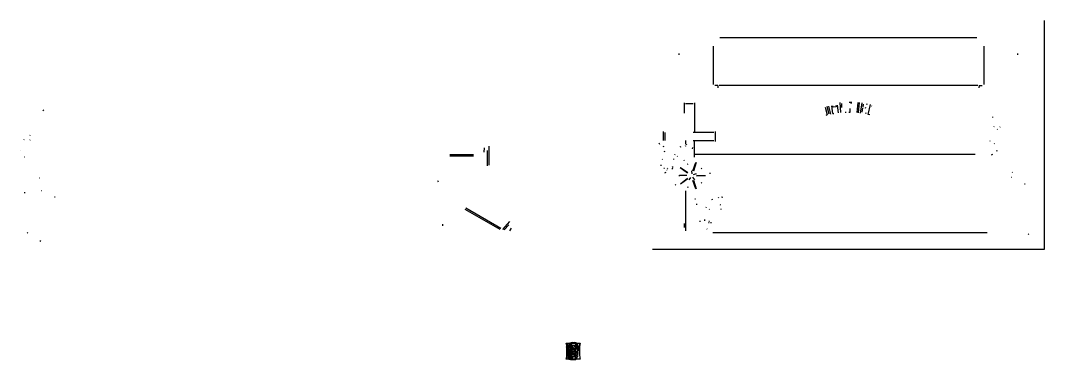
# Model space of a CAD drawing. Header units: metres. Extents: x -51 to 101, y -8 to 48.
# Drawn here: x 38.5 to 101.2, y -6 to 14.8 of the extents above; entities that cross this region are included whole.
import ezdxf

# ---------------------------------------------------------------- set-up
doc = ezdxf.new("R2010")
doc.units = ezdxf.units.M

msp = doc.modelspace()

# ---------------------------------------------------------------- linework, layer by layer
at = {"layer": 'MCD_Layer_0'}
for p, q in [((80.891392, 13.24), (80.891392, 10.873483)), ((97.0304, 13.743448), (81.305363, 13.743448)), ((97.444402, 13.24), (97.444402, 10.873483)), ((78.80515, 12.700365), (78.797826, 12.786714)), ((99.530644, 12.700365), (99.537968, 12.786714)), ((81.171849, 10.817735), (80.987889, 10.817735)), ((81.171849, 10.817735), (81.180638, 10.680094)), ((97.085667, 10.817735), (81.250127, 10.817735)), ((97.163945, 10.817735), (97.155156, 10.680094)), ((97.163945, 10.817735), (97.347905, 10.817735)), ((79.130998, 9.121066), (79.130998, 9.763471)), ((79.671598, 9.693169), (79.201297, 9.693169)), ((79.741897, 9.763471), (79.741897, 8.013066)), ((87.747657, 9.502891), (87.86811, 9.025993)), ((87.994152, 9.057828), (87.873698, 9.534726)), ((87.943385, 9.552327), (88.063838, 9.075429)), ((88.211606, 9.101182), (88.142749, 9.569902)), ((88.226669, 9.493159), (88.214206, 9.577999)), ((88.412797, 9.520502), (88.226669, 9.493159)), ((88.400333, 9.605342), (88.412797, 9.520502)), ((88.4711, 9.618138), (88.539957, 9.149418)), ((88.694437, 9.165306), (88.659696, 9.78934)), ((88.735455, 9.721571), (88.74979, 9.464095)), ((89.218774, 9.810414), (89.368675, 9.804945)), ((89.267816, 9.183209), (89.27596, 9.406436)), ((89.36749, 9.733065), (89.287982, 9.735966)), ((89.691863, 9.158093), (89.756037, 9.779789)), ((89.827532, 9.772409), (89.763358, 9.150713)), ((89.912585, 9.134366), (90.015639, 9.750812)), ((90.035209, 9.431971), (89.995327, 9.193407)), ((90.074679, 9.66807), (90.04706, 9.502863)), ((90.201172, 9.477099), (90.18932, 9.406207)), ((90.291806, 9.704644), (90.279955, 9.633753)), ((90.368353, 9.052679), (90.526855, 9.657246)), ((90.609046, 9.561395), (90.578152, 9.569494)), ((39.868656, 9.29855), (39.929386, 9.34029)), ((87.798424, 9.008392), (87.86811, 9.025993)), ((88.211606, 9.101182), (88.282718, 9.111628)), ((88.961524, 9.180175), (89.035534, 9.184296)), ((89.195989, 9.185829), (89.267816, 9.183209)), ((90.232659, 9.153731), (90.220808, 9.08284)), ((90.470283, 9.025955), (90.368353, 9.052679)), ((97.99628, 8.855424), (98.009016, 8.891692)), ((98.066785, 8.288122), (98.084718, 8.30978)), ((98.432654, 8.269149), (98.451446, 8.289464)), ((39.073593, 7.752454), (39.093066, 7.787312)), ((77.854498, 7.460766), (77.854498, 8.013066)), ((77.924798, 7.942766), (77.924798, 7.461966)), ((80.934599, 7.942766), (79.671598, 7.942766)), ((81.004998, 8.013066), (81.004998, 7.391666)), ((98.266163, 8.120403), (98.29496, 8.143584)), ((38.702251, 7.482932), (38.720185, 7.504589)), ((39.068121, 7.463958), (39.086913, 7.484273)), ((66.870703, 7.007693), (66.851203, 6.7372)), ((67.151206, 7.095293), (67.151206, 5.946696)), ((77.630096, 7.207066), (77.584699, 7.284766)), ((77.814198, 7.102766), (77.865399, 7.091166)), ((78.876697, 7.102666), (78.894498, 7.039466)), ((79.181898, 7.151766), (79.191098, 7.096966)), ((79.201297, 7.461966), (79.201297, 7.222366)), ((79.241598, 7.220466), (79.248697, 7.178267)), ((79.632898, 7.025066), (79.601497, 6.934066)), ((79.671598, 7.461966), (80.934599, 7.461966)), ((79.741897, 6.425098), (79.741897, 7.391666)), ((97.818174, 7.438255), (97.819167, 7.414895)), ((98.088555, 7.251204), (98.10715, 7.263466)), ((38.503083, 6.867507), (38.493356, 6.866703)), ((38.724022, 6.446013), (38.742617, 6.458275)), ((66.227011, 6.566887), (64.771413, 6.566887)), ((66.227011, 6.486887), (64.771413, 6.486887)), ((67.073401, 5.899485), (67.073401, 6.834094)), ((77.796499, 6.278766), (77.759998, 6.304266)), ((77.888697, 6.783666), (77.940298, 6.804966)), ((78.489898, 6.287266), (78.477798, 6.324466)), ((78.543398, 6.589866), (78.525299, 6.557366)), ((78.681598, 6.464766), (78.697198, 6.493266)), ((96.932028, 6.58654), (79.741897, 6.58654)), ((97.976326, 6.599124), (97.912338, 6.557864)), ((98.259414, 6.838709), (98.224078, 6.770795)), ((77.717598, 5.917967), (77.666298, 5.924866)), ((77.872697, 5.764666), (77.908997, 5.752366)), ((78.075398, 5.636566), (78.062399, 5.665166)), ((78.117298, 5.714365), (78.095998, 5.760866)), ((78.409498, 5.701666), (78.382998, 5.748166)), ((78.434298, 5.800166), (78.405198, 5.851466)), ((79.096276, 6.262092), (79.115586, 6.227536)), ((39.652399, 5.160804), (39.68015, 5.169866)), ((77.992098, 5.490766), (77.913599, 5.449966)), ((80.697045, 5.400931), (80.696587, 5.469516)), ((99.164126, 5.182377), (99.148443, 5.179871)), ((99.208727, 5.505822), (99.183211, 5.483747)), ((64.008107, 5.002299), (64.065617, 4.910685)), ((78.594676, 4.707099), (78.561926, 4.749955)), ((99.975798, 4.787157), (99.945623, 4.779281)), ((38.727268, 4.260668), (38.783449, 4.268537)), ((39.799593, 4.377186), (39.783909, 4.374681)), ((40.611265, 3.981966), (40.58109, 3.97409)), ((79.201297, 4.359984), (79.201297, 1.912424)), ((79.809098, 3.849924), (79.761697, 3.852724)), ((80.851798, 3.793824), (80.834098, 3.857124)), ((81.218562, 3.968825), (81.201461, 3.910024)), ((81.391761, 4.008424), (81.481362, 3.988224)), ((67.843546, 2.002017), (65.716935, 3.229816)), ((67.883546, 2.071299), (65.756935, 3.299098)), ((79.912498, 3.541324), (79.846198, 3.538024)), ((80.464298, 3.353724), (80.479599, 3.382624)), ((80.659197, 3.253724), (80.638998, 3.219224)), ((81.352662, 3.492624), (81.306264, 3.509124)), ((81.327698, 3.260925), (81.367899, 3.238424)), ((80.075198, 2.521324), (80.074697, 2.468824)), ((80.362599, 2.606024), (80.363199, 2.535224)), ((64.313598, 2.325777), (64.317597, 2.217682)), ((68.017869, 2.005626), (68.446543, 2.482046)), ((68.09478, 1.974399), (68.381023, 2.292391)), ((68.52949, 2.075727), (68.416835, 1.909594)), ((79.130998, 2.124924), (79.130998, 2.361224)), ((80.501498, 2.033124), (80.512998, 2.025224)), ((80.647197, 2.401924), (80.610198, 2.403724)), ((80.659598, 2.488725), (80.614598, 2.493124)), ((80.780099, 2.399924), (80.730399, 2.408824)), ((38.938171, 1.813067), (38.912006, 1.772522)), ((39.742552, 1.258825), (39.684569, 1.304876)), ((97.662551, 1.801403), (80.860406, 1.801403)), ((100.200601, 1.738851), (100.158302, 1.700387)), ((71.893024, -4.955653), (72.185332, -4.955653)), ((71.909611, -5.199403), (71.979803, -4.955653)), ((71.979803, -4.955653), (72.735813, -4.955653)), ((71.988217, -4.955653), (72.293505, -4.955653)), ((72.458649, -4.955653), (72.751197, -4.955653)), ((72.551438, -4.963346), (72.555044, -5.231134)), ((72.735813, -4.955653), (72.678361, -5.189548)), ((71.935092, -5.648201), (71.935092, -5.245317)), ((71.944827, -5.627769), (71.944827, -5.12849)), ((72.02788, -5.637865), (72.02788, -5.267192)), ((72.42752, -5.752528), (72.099154, -5.316471)), ((72.099154, -5.316471), (72.101798, -5.627769)), ((72.144707, -5.242913), (72.144707, -5.343634)), ((72.144707, -5.343634), (72.500957, -5.343634)), ((72.144707, -5.5095), (72.144707, -5.643153)), ((72.500957, -5.5095), (72.144707, -5.5095)), ((72.217303, -5.121519), (72.203361, -5.121519)), ((72.217303, -5.620798), (72.217303, -5.121519)), ((72.256246, -5.101807), (72.237255, -5.099163)), ((72.237255, -5.099163), (72.237255, -5.442673)), ((72.237255, -5.613826), (72.237255, -5.640028)), ((72.283169, -5.613826), (72.237255, -5.613826)), ((72.285693, -5.206855), (72.603721, -5.625365)), ((72.434371, -5.114548), (72.428121, -5.114548)), ((72.428121, -5.114548), (72.428121, -5.620076)), ((72.500957, -5.343634), (72.500957, -5.242913)), ((72.500957, -5.643153), (72.500957, -5.5095)), ((72.603721, -5.625365), (72.601077, -5.263346)), ((72.710332, -5.245317), (72.710332, -5.648201)), ((72.186774, -5.940269), (71.893024, -5.940269)), ((72.287015, -5.940269), (71.98437, -5.940269)), ((72.058409, -5.933057), (72.036774, -5.64724)), ((72.482928, -5.940269), (72.161053, -5.940269)), ((72.465741, -5.801326), (72.42752, -5.752528)), ((72.752399, -5.940269), (72.458649, -5.940269))]:
    msp.add_line(p, q, dxfattribs=at)
for centre, radius, start, end in [((71.580596, -5.103819), 0.345782, 1.847331, 25.372141), ((71.590973, -5.118852), 0.42946, 1.937586, 22.334161), ((72.260092, -5.203433), 0.272898, 74.650997, 134.026998), ((72.227383, -5.132341), 0.155227, 97.960674, 162.375174), ((72.862061, -4.704882), 0.757087, 199.343563, 210.589271), ((72.487417, -5.098125), 0.333997, 154.750126, 178.115835), ((72.343145, -5.165785), 0.232109, 76.311281, 126.253451), ((72.347712, -5.183757), 0.234456, 53.984696, 103.367844), ((72.40252, -5.189169), 0.258609, 45.0914, 105.748946), ((72.441462, -5.173069), 0.236809, 62.328053, 100.557701), ((72.124534, -5.109101), 0.367667, 2.148505, 24.667603), ((72.464981, -5.149106), 0.156353, 16.181679, 82.432167), ((72.220582, -5.127012), 0.366741, 4.034999, 27.855791), ((73.097129, -5.107422), 0.37776, 156.31174, 177.178393), ((72.053409, -5.339079), 0.200468, 93.313471, 135.833154), ((71.351009, -5.202769), 0.58563, 355.833592, 10.835859), ((71.463012, -5.670197), 0.48368, 344.978542, 5.03239), ((71.395948, -5.686783), 0.633823, 349.356339, 4.426473), ((71.307702, -5.219596), 0.721749, 356.218854, 9.189569), ((72.159575, -5.286663), 0.132043, 160.207572, 237.350082), ((72.178793, -5.197841), 0.150089, 131.448066, 197.09138), ((72.233756, -5.45986), 0.202676, 165.682654, 220.987026), ((72.216238, -5.368995), 0.183445, 144.927887, 192.833081), ((72.158048, -5.458879), 0.34039, 82.350114, 109.965207), ((72.189074, -5.279503), 0.123998, 108.487021, 172.625045), ((72.252521, -5.555575), 0.175742, 192.226458, 252.650919), ((72.355961, -5.238787), 0.311321, 210.723747, 251.085421), ((72.505496, -5.722069), 0.414565, 166.851957, 211.758068), ((72.730132, -5.198201), 0.587129, 169.096605, 184.367463), ((72.242303, -5.239963), 0.121072, 71.897072, 139.853939), ((71.657728, -5.674043), 0.562103, 347.490242, 5.435491), ((72.275476, -5.150365), 0.068575, 40.165606, 220.165606), ((72.62268, -4.906569), 0.451367, 203.998861, 221.703907), ((72.277326, -5.217312), 0.058817, 157.280594, 245.698626), ((72.837441, -5.685701), 0.601922, 175.648283, 190.783657), ((72.273673, -5.344082), 0.105102, 249.72634, 278.748414), ((72.471109, -5.088927), 0.283971, 219.857367, 248.036589), ((71.965103, -6.067853), 0.608124, 50.792796, 61.524801), ((72.286013, -5.222661), 0.124466, 27.645915, 103.837279), ((72.325837, -5.275158), 0.157131, 40.168408, 106.989604), ((72.34002, -5.385837), 0.234971, 255.998381, 307.311791), ((72.329803, -5.36474), 0.092398, 244.24831, 329.739188), ((72.35913, -5.239064), 0.136554, 47.674721, 103.229208), ((72.303948, -5.686466), 0.100724, 23.739047, 63.102573), ((72.121669, -5.846063), 0.550431, 45.800927, 63.775437), ((72.352958, -5.261423), 0.105787, 335.570952, 65.831404), ((72.380398, -5.339908), 0.07714, 292.253388, 26.762556), ((72.980845, -5.67224), 0.555181, 174.608671, 192.553917), ((72.461173, -5.292648), 0.180106, 63.910216, 98.558406), ((72.389585, -5.339858), 0.175348, 10.249347, 71.263731), ((72.411372, -5.287088), 0.154183, 21.27887, 75.076925), ((72.457977, -5.412143), 0.162431, 278.664666, 344.550612), ((71.937551, -5.20325), 0.5648, 355.97305, 11.016928), ((72.426435, -5.596446), 0.165109, 17.513551, 61.426329), ((72.423848, -5.596654), 0.480117, 57.987425, 75.953144), ((72.45551, -5.561543), 0.160878, 302.649504, 22.443388), ((72.387599, -5.44736), 0.222937, 346.309405, 38.473868), ((72.486535, -5.629331), 0.127656, 345.44029, 40.303167), ((72.151849, -5.22224), 0.451105, 354.771823, 15.563417), ((72.493268, -5.329091), 0.175111, 313.831153, 16.631781), ((72.5003, -5.22873), 0.168421, 342.644363, 47.010781), ((73.27171, -5.200846), 0.563136, 168.526175, 184.52939), ((71.542615, -5.783553), 0.383857, 335.904069, 357.830944), ((71.350367, -5.688706), 0.586126, 349.245182, 3.96264), ((71.704576, -5.796948), 0.314366, 332.876948, 358.74194), ((72.210403, -5.590339), 0.182715, 198.144702, 252.323495), ((72.203361, -5.538535), 0.420308, 249.826101, 277.063185), ((72.244106, -5.705081), 0.260218, 225.257517, 285.649048), ((72.736843, -5.683658), 0.59352, 176.086805, 190.678299), ((72.578896, -5.77449), 0.425726, 182.577426, 202.917415), ((72.261534, -5.653424), 0.153908, 226.156487, 285.39777), ((71.923754, -5.786265), 0.282893, 327.016934, 358.068852), ((72.322712, -5.612477), 0.165276, 222.118086, 286.389239), ((72.522158, -5.795717), 0.276021, 180.54068, 211.580653), ((72.311895, -5.729781), 0.232917, 255.872386, 305.925065), ((72.330404, -5.739207), 0.068579, 245.898284, 324.067142), ((72.385813, -5.695448), 0.269854, 254.632386, 314.261709), ((72.424875, -5.66172), 0.122613, 243.071495, 343.277622), ((72.371384, -5.733418), 0.048278, 287.538957, 29.370092), ((72.355385, -5.69123), 0.06095, 342.320952, 48.024894), ((72.759873, -5.777348), 0.321312, 182.776627, 210.467452), ((72.430109, -5.774785), 0.144788, 277.318808, 343.911975), ((72.094031, -5.780259), 0.398183, 336.306136, 357.88467), ((72.167938, -6.081669), 0.408997, 30.409539, 43.270123), ((71.90037, -5.683658), 0.601952, 349.344965, 3.8583), ((72.374655, -5.989978), 0.18607, 15.494992, 38.304753), ((72.46529, -5.705052), 0.151231, 313.413861, 16.767994), ((73.286218, -5.688706), 0.577309, 175.976739, 190.8482), ((73.119256, -5.779807), 0.400415, 182.512572, 203.624438)]:
    msp.add_arc(centre, radius, start, end, dxfattribs=at)
at = {"layer": 'MCD_Layer_1'}
for p, q in [((101.167897, 0.805191), (101.167897, 14.805191)), ((79.312527, 5.455281), (78.87744, 5.783954)), ((78.890359, 5.801999), (79.34154, 5.495746)), ((79.309577, 5.99716), (79.367369, 6.016426)), ((79.641753, 5.595547), (79.819834, 6.110951)), ((79.840956, 6.104236), (79.689188, 5.580579)), ((80.15614, 5.765931), (80.192304, 5.716911)), ((78.827604, 5.324321), (79.270645, 5.327265)), ((78.827901, 5.263403), (78.827604, 5.324321)), ((78.884182, 4.804557), (79.314737, 5.138951)), ((79.344288, 5.098887), (78.897219, 4.786685)), ((79.413632, 5.039917), (79.525186, 5.19558)), ((79.59363, 5.411277), (79.592347, 5.602759)), ((79.623679, 5.196224), (79.737186, 5.042161)), ((79.855359, 5.414359), (79.67376, 5.353984)), ((79.692908, 5.018885), (79.851832, 4.497265)), ((79.876832, 5.325733), (80.422036, 5.31575)), ((80.422136, 5.293607), (79.87717, 5.276102)), ((79.376956, 4.578718), (79.319015, 4.597081)), ((79.83084, 4.490281), (79.645802, 5.003121)), ((80.197861, 4.889284), (80.162325, 4.839717)), ((77.167897, 0.805191), (101.167897, 0.805191))]:
    msp.add_line(p, q, dxfattribs=at)

doc.saveas('drawing.dxf')
